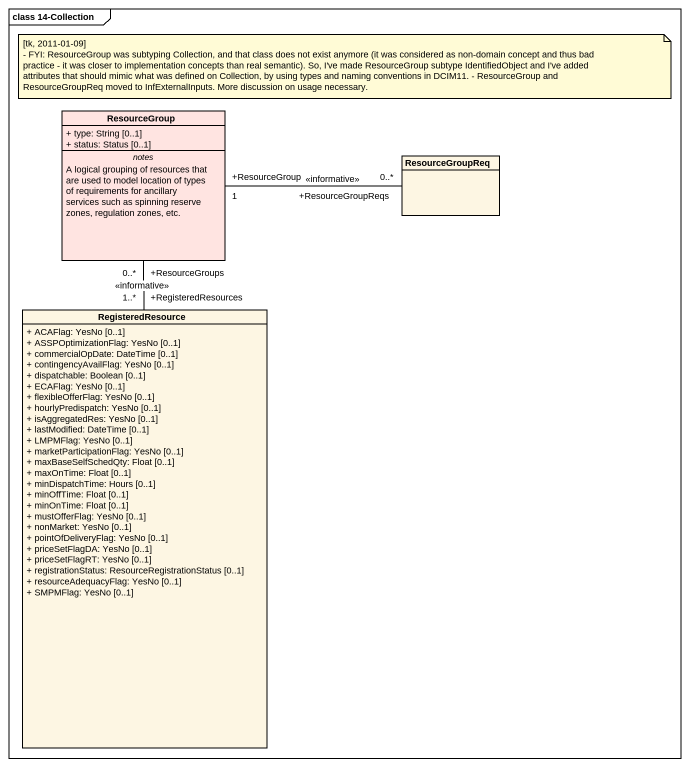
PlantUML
@startuml
mainframe class 14-Collection
hide circle
hide empty members
skinparam classAttributeIconSize 0
class ResourceGroup #FFE4E1 {
  + type: String [0..1]
  + status: Status [0..1]
  -- notes --
  A logical grouping of resources that are used to model location of types of requirements for ancillary services such as spinning reserve zones, regulation zones, etc.
}
class ResourceGroupReq
class RegisteredResource {
  + ACAFlag: YesNo [0..1]
  + ASSPOptimizationFlag: YesNo [0..1]
  + commercialOpDate: DateTime [0..1]
  + contingencyAvailFlag: YesNo [0..1]
  + dispatchable: Boolean [0..1]
  + ECAFlag: YesNo [0..1]
  + flexibleOfferFlag: YesNo [0..1]
  + hourlyPredispatch: YesNo [0..1]
  + isAggregatedRes: YesNo [0..1]
  + lastModified: DateTime [0..1]
  + LMPMFlag: YesNo [0..1]
  + marketParticipationFlag: YesNo [0..1]
  + maxBaseSelfSchedQty: Float [0..1]
  + maxOnTime: Float [0..1]
  + minDispatchTime: Hours [0..1]
  + minOffTime: Float [0..1]
  + minOnTime: Float [0..1]
  + mustOfferFlag: YesNo [0..1]
  + nonMarket: YesNo [0..1]
  + pointOfDeliveryFlag: YesNo [0..1]
  + priceSetFlagDA: YesNo [0..1]
  + priceSetFlagRT: YesNo [0..1]
  + registrationStatus: ResourceRegistrationStatus [0..1]
  + resourceAdequacyFlag: YesNo [0..1]
  + SMPMFlag: YesNo [0..1]
}
ResourceGroup "+ResourceGroup\n1" -right- "+ResourceGroupReqs\n0..*" ResourceGroupReq : <<informative>>
RegisteredResource "+RegisteredResources\n1..*" -up- "+ResourceGroups\n0..*" ResourceGroup : <<informative>>
note as N1
  [tk, 2011-01-09]
  - FYI: ResourceGroup was subtyping Collection, and that class does not exist anymore (it was considered as non-domain concept and thus bad practice - it was closer to implementation concepts than real semantic). So, I've made ResourceGroup subtype IdentifiedObject and I've added attributes that should mimic what was defined on Collection, by using types and naming conventions in DCIM11. - ResourceGroup and ResourceGroupReq moved to InfExternalInputs. More discussion on usage necessary.
end note
@enduml
